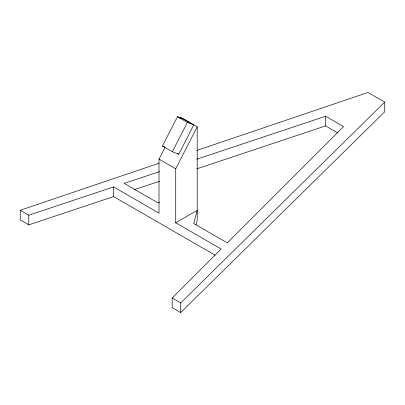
<?xml version="1.0" encoding="UTF-8"?>
<svg xmlns="http://www.w3.org/2000/svg" width="405" height="405" viewBox="0 0 405 405"><rect width="100%" height="100%" fill="white"/><g stroke="black" fill="none" stroke-linecap="round" stroke-linejoin="round"><path stroke-width="0.61" d="M195.934 224.8L197.22 220.031L197.22 126.811L180.498 117.156L179.926 118.275M193.813 124.841L178.762 154.239L172.358 151.733L162.456 146.018L177.461 116.701L183.87 119.212L193.767 124.927L187.363 122.416L177.461 116.701M215.126 255.19L113.597 196.572L28.785 224.841L20.25 219.915L20.25 210.261L28.785 215.187L113.597 186.918L159.003 213.131L159.003 159.15L165.022 147.395M172.358 151.733L187.363 122.416M196.835 150.442L368.029 92.451L384.75 102.106L384.75 111.76L180.701 312.549L172.165 307.623L172.165 297.969L221.13 248.999L175.724 222.785L175.724 168.804L197.22 126.811M180.701 312.549L180.701 302.894L384.75 102.106M175.724 222.785L197.22 210.372L193.686 223.499L227.251 242.878L343.546 126.588L325.625 116.24L196.734 159.206M20.25 210.261L159.119 163.215M159.565 171.593L124.198 183.384L157.763 202.763L159.61 202.596M134.389 189.641L159.565 181.248M196.734 168.86L325.625 125.894L337.573 132.794M162.456 146.018L164.784 146.929M177.198 153.338L178.762 154.239M159.003 159.15L175.724 168.804M172.165 297.969L180.701 302.894M325.625 116.24L325.625 125.894M113.597 186.918L113.597 196.572M28.785 215.187L28.785 224.841"/></g></svg>
